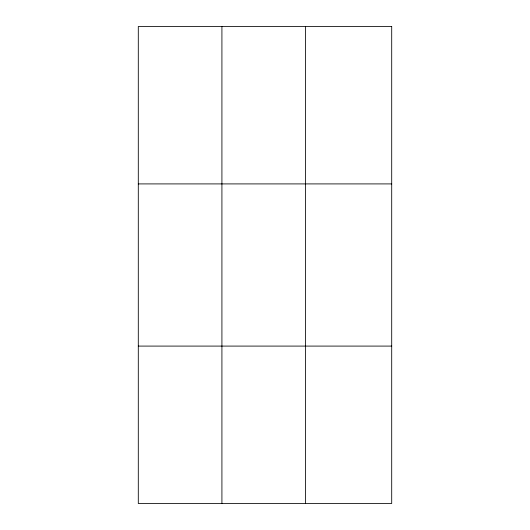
<?xml version="1.0" encoding="UTF-8"?>
<svg xmlns="http://www.w3.org/2000/svg" width="530" height="530" viewBox="0 0 530 530"><rect width="100%" height="100%" fill="white"/><g stroke="black" fill="none" stroke-linecap="round" stroke-linejoin="round"><path stroke-width="0.79" d="M221.918 26.5L221.918 503.5M305.545 26.5L305.545 503.5M138.297 183.91L391.703 183.91M138.297 346.09L391.703 346.09M391.703 26.5L138.297 26.5L138.297 503.5L391.703 503.5L391.703 26.5"/></g></svg>
